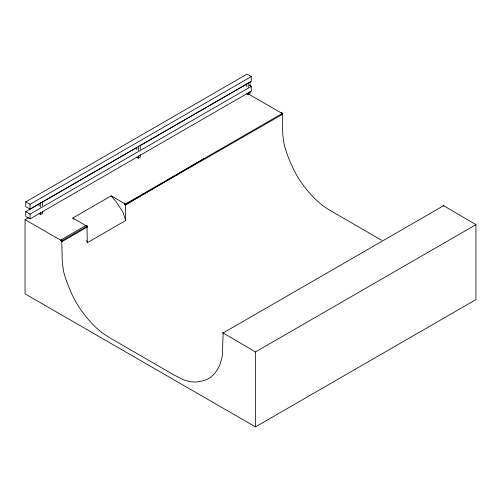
<?xml version="1.0" encoding="UTF-8"?>
<svg xmlns="http://www.w3.org/2000/svg" width="501" height="501" viewBox="0 0 501 501"><rect width="100%" height="100%" fill="white"/><g stroke="black" fill="none" stroke-linecap="round" stroke-linejoin="round"><path stroke-width="0.75" d="M223.152 332.958L222.356 354.933A82.759 47.777 60 0 1 221.429 359.693L220.102 364.139A54.972 31.738 60 0 1 218.918 366.882C215.893 372.55 211.61 378.211 205.153 380.071A112.763 65.105 60 0 1 202.454 380.935L197.225 381.919A59.888 34.575 60 0 1 193.981 382A63.79 36.83 60 0 1 189.209 381.436L185.577 380.528A46.925 27.092 60 0 1 182.871 379.545L173.459 374.667L108.366 336.979L102.48 333.102L96.806 328.299A75.958 43.856 60 0 1 85.22 315.718L81.701 311.021A59.888 34.575 60 0 1 77.724 304.984L76.24 302.479A69.251 39.986 60 0 1 70.647 291.463L68.08 285.238A106.262 61.354 60 0 1 66.389 280.654L64.347 274.36A41.715 24.086 60 0 1 63.539 271.185L62.287 261.848L61.742 240.806L25.05 219.62L25.05 293.849L255.466 426.877L475.95 299.585L475.95 224.661L443.635 205.667L223.152 332.958L255.466 351.952L255.466 426.877M125.576 204.984A1.04 0.601 60 0 0 125.263 203.381A1.04 0.601 60 0 0 124.354 203.882A1.04 0.601 60 0 0 125.576 204.984L204.039 158.585M25.764 201.872L247.037 74.123L251.283 76.578L251.283 81.344L30.01 209.092L25.764 206.644L25.764 201.872L30.01 204.327L251.283 76.578M249.46 85.339L251.283 86.391L251.283 91.157L30.01 218.906L25.764 216.457L25.764 211.685L39.297 203.876M42.003 202.31L136.735 147.613M140.123 145.666L247.037 83.936M25.764 211.685L30.01 214.14L251.283 86.391M25.05 219.62L28.432 217.666M39.053 213.601L40.662 214.528L42.56 213.432L42.56 211.165M136.76 157.195L138.37 158.122L140.267 157.026L140.267 154.759M246.561 93.8L248.17 94.727L250.068 93.631L250.068 91.364M73.872 219.325L72.758 218.041L111.191 195.86L125.388 204.057L125.72 220.515L87.299 242.709L86.673 240.486M61.028 239.898L86.266 225.331M61.742 240.806L86.961 226.245L87.299 242.709M125.388 204.057L282.226 113.508L282.771 134.55L284.023 143.893A41.715 24.086 60 0 0 284.831 147.069L286.866 153.362A106.262 61.354 60 0 0 288.563 157.947L291.131 164.165A69.251 39.986 60 0 0 296.724 175.187L298.208 177.692A59.888 34.575 60 0 0 302.178 183.729L305.71 188.42A75.958 43.856 60 0 0 317.29 201.001L322.963 205.805L328.199 209.293L381.605 240.236M61.942 241.657L87.18 227.085M255.466 351.952L475.95 224.661M124.987 204.878L282.364 114.453M248.202 93.869L282.226 113.508M72.758 218.041L86.078 225.732M111.191 195.86L114.742 200.074A67.779 39.134 60 0 1 116.489 202.291L122.3 211.09A18.938 10.934 60 0 1 123.221 213L125.72 220.515M250.068 81.55L250.068 86.078M248.17 82.646L248.17 87.174M248.17 92.46L248.17 94.727M246.561 83.98L246.561 86.247M140.267 144.939L140.267 149.473M138.37 146.035L138.37 150.569M138.37 155.855L138.37 158.122M136.76 147.375L136.76 149.642M42.56 201.352L42.56 205.88M40.662 202.448L40.662 206.976M40.662 212.261L40.662 214.528M39.053 203.782L39.053 206.049M30.01 204.327L30.01 209.092M30.01 214.14L30.01 218.906M86.028 225.895A0.989 0.57 60 0 1 86.729 225.4A0.989 0.57 60 0 1 87.418 226.715A0.989 0.57 60 0 1 86.548 226.89M281.167 113.22A1.04 0.601 60 0 1 281.85 112.669A1.04 0.601 60 0 1 282.627 113.971A1.04 0.601 60 0 1 281.831 114.347M222.782 332.783C223.521 334.587 223.59 331.812 222.782 332.752M443.279 205.479C444.086 207.276 444.068 204.502 443.279 205.454M60.803 240.568A0.989 0.57 60 0 0 61.961 241.645A0.989 0.57 60 0 0 61.692 240.123A0.989 0.57 60 0 0 60.803 240.568"/></g></svg>
